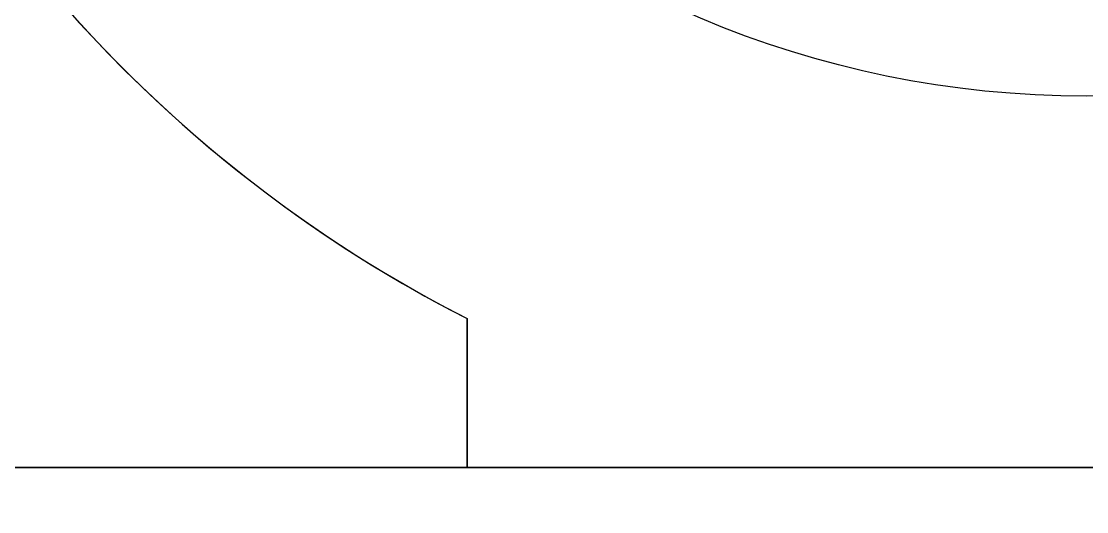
# Model space of a CAD drawing. Header units: millimetres. Extents: x -107 to 32, y -62 to 1.
# Drawn here: x 16.111 to 20.411, y -55.438 to -53.46 of the extents above; entities that cross this region are included whole.
import ezdxf

# ---------------------------------------------------------------- set-up
doc = ezdxf.new("R2010")
doc.units = ezdxf.units.MM
doc.layers.add('Pad', color=7, linetype='CONTINUOUS')
doc.layers.add('Part__Feature022', color=7, linetype='CONTINUOUS')

msp = doc.modelspace()

# ---------------------------------------------------------------- linework, layer by layer
at = {"layer": 'Pad'}
msp.add_circle((20.4093, -49.7617), 4, dxfattribs=at)
msp.add_circle((20.4093, -49.7617), 4, dxfattribs=at)
msp.add_circle((20.4093, -49.7617), 4, dxfattribs=at)
msp.add_circle((20.4093, -49.7617), 4, dxfattribs=at)
at = {"layer": 'Part__Feature022'}
for p, q in [((17.91, -55.26, -3.75), (17.91, -54.659, -3.75)), ((17.91, -54.659, -2.5), (17.91, -55.26, -2.5)), ((17.91, -54.659, -3.75), (17.91, -54.659, -2.5)), ((17.91, -54.659, -3.75), (17.91, -54.659, -2.5)), ((17.91, -54.659, -2.5), (17.91, -55.26, -2.5)), ((17.91, -55.26, -3.75), (17.91, -54.659, -3.75)), ((13.9358, -55.26, -3.75), (17.91, -55.26, -3.75)), ((26.8842, -55.26, -4.75), (13.9358, -55.26, -4.75)), ((13.9358, -55.26, -3.75), (17.91, -55.26, -3.75)), ((26.8842, -55.26, -4.75), (13.9358, -55.26, -4.75)), ((17.91, -55.26, -3.75), (17.91, -55.26, -2.5)), ((17.91, -55.26, -2.5), (22.91, -55.26, -2.5)), ((17.91, -55.26, -2.5), (22.91, -55.26, -2.5)), ((17.91, -55.26, -3.75), (17.91, -55.26, -2.5))]:
    msp.add_line(p, q, dxfattribs=at)
for radius in [8.2, 8.2, 7.7, 7.7]:
    msp.add_circle((20.41, -49.76), radius, dxfattribs=at)
for centre, radius, start, end in [((20.41, -49.76, -6), 8.2, 129.357, 50.6433), ((20.41, -49.76, -6), 8.2, 129.357, 50.6433), ((20.41, -49.76, -2.5), 5.5, 117.036, -117.036), ((20.41, -49.76, -2.5), 5.5, 117.036, -117.036), ((20.41, -49.76, -6), 8.5, 153.395, 26.6047), ((20.41, -49.76, -6), 8.5, 153.395, 26.6047), ((20.41, -49.76, -4.75), 8.5, 153.395, 26.6047), ((20.41, -49.76, -4.75), 8.5, 153.395, 26.6047), ((20.41, -49.76, -3.75), 5.5, -165.791, -117.036), ((20.41, -49.76, -3.75), 5.5, -165.791, -117.036)]:
    msp.add_arc(centre, radius, start, end, dxfattribs=at)

doc.saveas('drawing.dxf')
